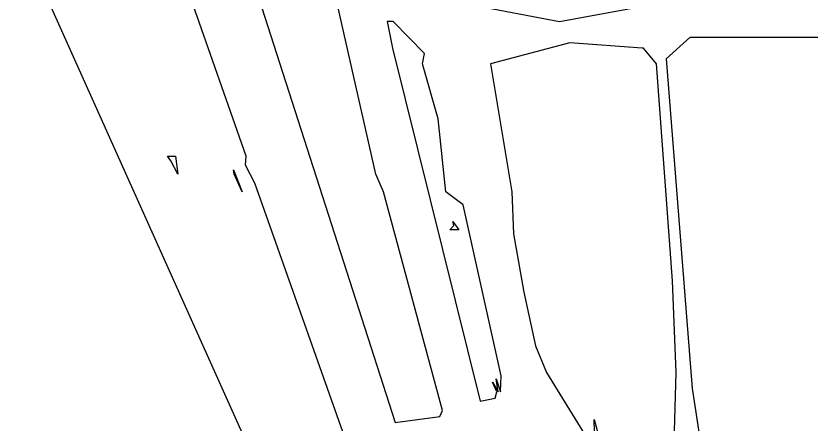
# Model space of a CAD drawing. Extents: x -57254 to 92099, y -1185 to 310651.
# Drawn here: x -7652 to 4553, y 6069 to 12339 of the extents above; entities that cross this region are included whole.
import ezdxf

# ---------------------------------------------------------------- set-up
doc = ezdxf.new("R2010")
doc.units = 0

msp = doc.modelspace()

# ---------------------------------------------------------------- linework, layer by layer
for p, q in [((-7652.3631, 13679.3183), (-3969.3611, 5469.0352)), ((-4298.9566, 13774.084), (-1828.6873, 6091.7385)), ((-4119.925, 10183.0106), (-5150.0177, 13125.3103)), ((-2125.3854, 9906.4748), (-2756.443, 12681.9132)), ((-656.5237, 12508.9903), (692.8954, 12254.1909)), ((692.8954, 12254.1909), (2086.6759, 12508.9903)), ((-1884.3654, 12254.1909), (-1952.7882, 12254.1909)), ((-1952.7882, 12254.1909), (-1871.8064, 11841.3268)), ((-1861.5578, 12254.1909), (-1884.3654, 12254.1909)), ((-1382.4679, 11760.469), (-1861.5578, 12254.1909)), ((2691.0404, 12004.7393), (2330.7367, 11680.1692)), ((5105.8452, 12004.7393), (2691.0404, 12004.7393)), ((-1871.8064, 11841.3268), (-526.2886, 6420.5318)), ((851.4562, 11922.7482), (-369.5242, 11600.4214)), ((1960.5558, 11841.3268), (851.4562, 11922.7482)), ((1982.9673, 11841.3268), (1960.5558, 11841.3268)), ((2181.2133, 11600.4214), (1982.9673, 11841.3268)), ((-1411.9996, 11600.4214), (-1382.4679, 11760.469)), ((-1172.0453, 10758.068), (-1411.9996, 11600.4214)), ((-369.5242, 11600.4214), (-38.9689, 9636.8987)), ((2424.4495, 8267.6538), (2181.2133, 11600.4214)), ((2330.7367, 11680.1692), (2730.1035, 6613.9863)), ((-1053.7853, 9636.8987), (-1172.0453, 10758.068)), ((-5327.5036, 10183.0106), (-5202.5817, 10183.0106)), ((-5276.7459, 10113.2095), (-5327.5036, 10183.0106)), ((-5202.5817, 10183.0106), (-5167.5231, 9906.4748)), ((-4129.9131, 10043.856), (-4119.925, 10183.0106)), ((-5167.5231, 9906.4748), (-5276.7459, 10113.2095)), ((-3986.1111, 9770.8333), (-4129.9131, 10043.856)), ((-4310.1351, 9974.9459), (-4179.4195, 9636.8987)), ((-4304.2138, 9906.4748), (-4310.1351, 9974.9459)), ((-4179.4195, 9636.8987), (-4304.2138, 9906.4748)), ((-2007.7126, 9636.8987), (-2125.3854, 9906.4748)), ((-2603.8522, 5864.1708), (-3986.1111, 9770.8333)), ((-1105.0026, 6278.1287), (-2007.7126, 9636.8987)), ((-785.3624, 9439.1274), (-1053.7853, 9636.8987)), ((-38.9689, 9636.8987), (-14.1677, 8991.7355)), ((-202.9368, 6811.6592), (-785.3624, 9439.1274)), ((-944.8913, 9181.1141), (-855.4229, 9054.4755)), ((-929.7169, 9117.6005), (-944.8913, 9181.1141)), ((-993.5853, 9054.4755), (-929.7169, 9117.6005)), ((-855.4229, 9054.4755), (-993.5853, 9054.4755)), ((-14.1677, 8991.7355), (142.6287, 8094.5526)), ((2483.5126, 6861.7528), (2424.4495, 8267.6538)), ((142.6287, 8094.5526), (322.3364, 7272.5798)), ((322.3364, 7272.5798), (490.9187, 6861.7528)), ((490.9187, 6861.7528), (1049.7025, 5954.4883)), ((2434.979, 5299.1288), (2483.5126, 6861.7528)), ((-250.5205, 6565.2325), (-279.2003, 6761.838)), ((-279.2003, 6761.838), (-215.8223, 6565.2325)), ((-215.8223, 6565.2325), (-202.9368, 6811.6592)), ((-267.8695, 6565.2325), (-337.5601, 6712.2868)), ((-337.5601, 6712.2868), (-250.5205, 6565.2325)), ((2730.1035, 6613.9863), (2910.8348, 5426.2375)), ((-296.8076, 6468.5073), (-267.8695, 6565.2325)), ((-526.2886, 6420.5318), (-296.8076, 6468.5073)), ((-1146.0598, 6184.4429), (-1105.0026, 6278.1287)), ((-1828.6873, 6091.7385), (-1146.0598, 6184.4429)), ((1236.472, 5730.4319), (1221.987, 6137.969)), ((1221.987, 6137.969), (1335.7604, 5730.4319))]:
    msp.add_line(p, q)

doc.saveas('drawing.dxf')
